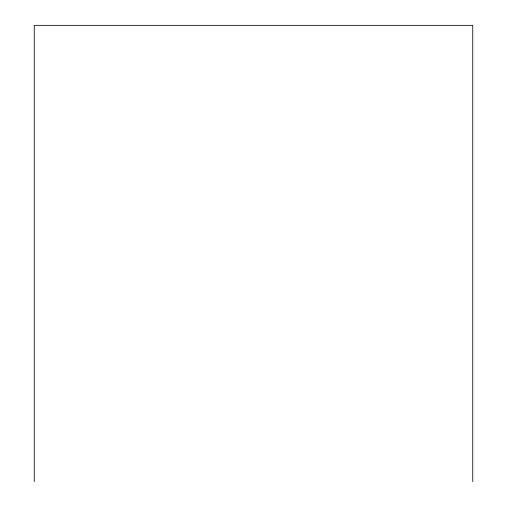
<?xml version="1.0" encoding="UTF-8"?>
<svg xmlns="http://www.w3.org/2000/svg" width="507" height="507" viewBox="0 0 507 507"><rect width="100%" height="100%" fill="white"/><g stroke="black" fill="none" stroke-linecap="round" stroke-linejoin="round"><path stroke-width="0.76" d="M472.746 481.65L472.746 25.35L34.254 25.35L34.254 481.65"/></g></svg>
